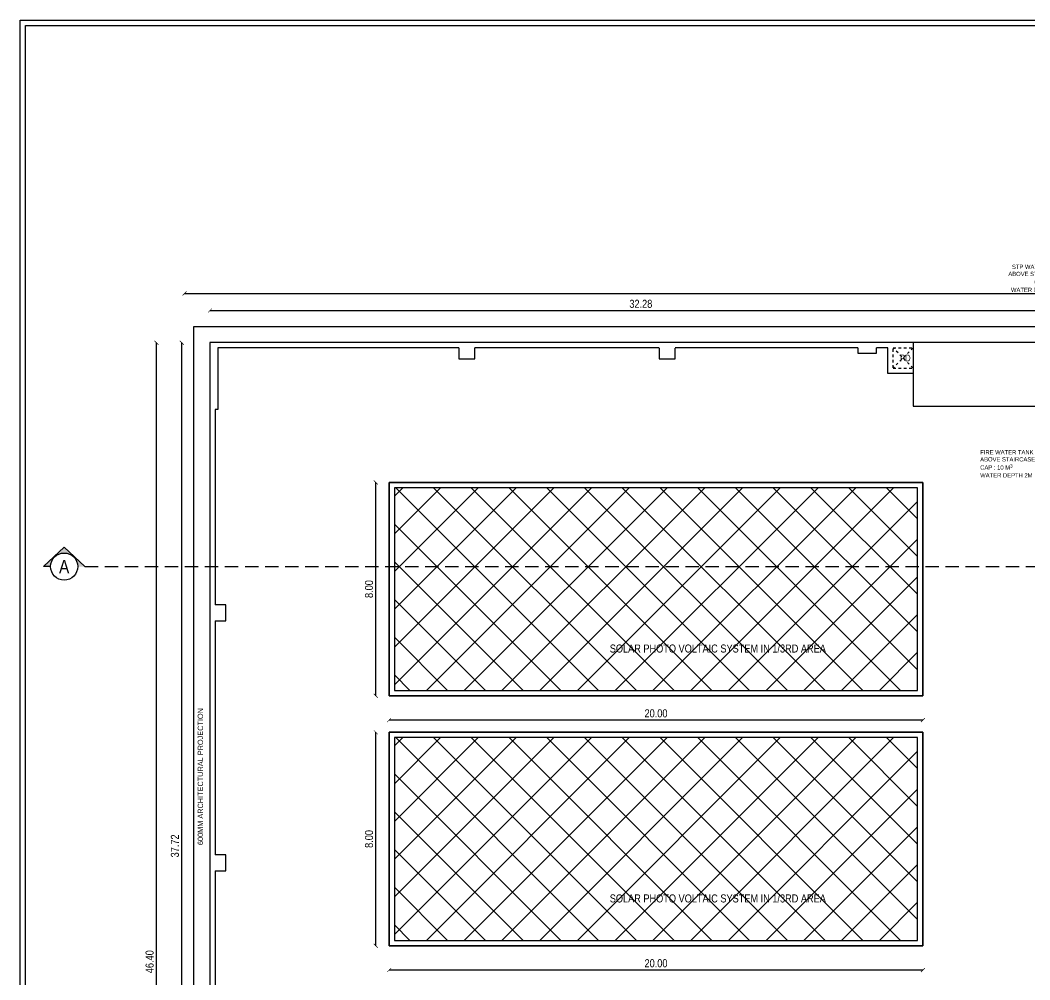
# Model space of a CAD drawing. Header units: metres. Extents: x 385023 to 385532, y 1408468 to 1408621.
# Drawn here: x 385419.58 to 385457.41, y 1408584.89 to 1408620.85 of the extents above; entities that cross this region are included whole.
import ezdxf
from ezdxf.enums import TextEntityAlignment as Align

# ---------------------------------------------------------------- set-up
doc = ezdxf.new("R2010")
doc.units = ezdxf.units.M
doc.header["$MEASUREMENT"] = 0
doc.linetypes.add('DASHED', pattern=[0.75, 0.5, -0.25])
doc.linetypes.add('HIDDEN', pattern=[0.375, 0.25, -0.125])
doc.layers.add('A-REFR-SECT', color=2, linetype='Continuous')
doc.layers.add('BLK_1_FLR_2_ROOF_AREA', color=7, linetype='Continuous', lineweight=25)
doc.layers.add('SOLAR_PANEL', color=7, linetype='Continuous', lineweight=25)
doc.styles.add('ARIAL', font='ARIALN.TTF')
doc.styles.add('RIA-AP', font='ARIALN.TTF')
doc.styles.add('UNIQUE', font='ARIALN.TTF', dxfattribs={"height": 0.16})
doc.dimstyles.new('RIA-AP', dxfattribs={"dimtxt": 0.3, "dimasz": 0.15, "dimexe": 0, "dimexo": 1, "dimgap": 0.1, "dimtad": 1, "dimzin": 4, "dimdsep": 46, "dimtxsty": 'RIA-AP', "dimblk": 'ARCHTICK', "dimcen": 0.09, "dimse1": 1, "dimse2": 1, "dimclrd": 8, "dimclre": 8, "dimclrt": 4, "dimazin": 0, "dimtfac": 1, "dimtix": 1, "dimtofl": 0, "dimtmove": 2, "dimatfit": 3, "dimfxl": 0, "dimtolj": 1, "dimtzin": 0, "dimarcsym": 0})

# ---------------------------------------------------------------- blocks, each defined once
blk = doc.blocks.new('_ArchTick')
at = {"color": 0, "linetype": 'ByBlock', "const_width": 0.15}
blk.add_lwpolyline([(-0.5, -0.5), (0.5, 0.5)], dxfattribs=at)
blk = doc.blocks.new('*D52')
at = {"color": 8, "lineweight": -2}
blk.add_line((385432.906, 1408595.532), (385432.906, 1408603.532), dxfattribs=at)
at = {"layer": 'Defpoints', "color": 0}
for p in [(385432.906, 1408603.532), (385433.405, 1408603.532), (385433.405, 1408595.532)]:
    blk.add_point(p, dxfattribs=at)
at = {"color": 8, "lineweight": -2, "xscale": 0.15, "yscale": 0.15, "zscale": 0.15}
for p, rotation in [((385432.906, 1408603.532), 90), ((385432.906, 1408595.532), 270)]:
    blk.add_blockref('_ArchTick', p, dxfattribs=dict(at, rotation=rotation))
at = {"color": 4, "insert": (385432.653, 1408599.532), "char_height": 0.3, "attachment_point": 5, "rotation": 90, "style": 'RIA-AP'}
blk.add_mtext('\\A1;8.00', dxfattribs=at)
blk = doc.blocks.new('*D53')
at = {"color": 8, "lineweight": -2}
blk.add_line((385453.405, 1408594.62), (385433.405, 1408594.62), dxfattribs=at)
at = {"layer": 'Defpoints', "color": 0}
for p in [(385433.405, 1408595.532, -2.251), (385453.405, 1408595.532, -2.251), (385433.405, 1408594.62)]:
    blk.add_point(p, dxfattribs=at)
at = {"color": 8, "lineweight": -2, "xscale": 0.15, "yscale": 0.15, "zscale": 0.15, "rotation": 180}
blk.add_blockref('_ArchTick', (385433.405, 1408594.62), dxfattribs=at)
at = {"color": 8, "lineweight": -2, "xscale": 0.15, "yscale": 0.15, "zscale": 0.15}
blk.add_blockref('_ArchTick', (385453.405, 1408594.62), dxfattribs=at)
at = {"color": 4, "insert": (385443.405, 1408594.873), "char_height": 0.3, "attachment_point": 5, "style": 'RIA-AP'}
blk.add_mtext('\\A1;20.00', dxfattribs=at)
blk = doc.blocks.new('*D54')
at = {"color": 8, "lineweight": -2}
blk.add_line((385432.906, 1408586.166), (385432.906, 1408594.166), dxfattribs=at)
at = {"layer": 'Defpoints', "color": 0}
for p in [(385432.906, 1408594.166), (385433.405, 1408594.166), (385433.405, 1408586.166)]:
    blk.add_point(p, dxfattribs=at)
at = {"color": 8, "lineweight": -2, "xscale": 0.15, "yscale": 0.15, "zscale": 0.15}
for p, rotation in [((385432.906, 1408594.166), 90), ((385432.906, 1408586.166), 270)]:
    blk.add_blockref('_ArchTick', p, dxfattribs=dict(at, rotation=rotation))
at = {"color": 4, "insert": (385432.653, 1408590.166), "char_height": 0.3, "attachment_point": 5, "rotation": 90, "style": 'RIA-AP'}
blk.add_mtext('\\A1;8.00', dxfattribs=at)
blk = doc.blocks.new('*D55')
at = {"color": 8, "lineweight": -2}
blk.add_line((385453.405, 1408585.254), (385433.405, 1408585.254), dxfattribs=at)
at = {"layer": 'Defpoints', "color": 0}
for p in [(385433.405, 1408586.166, -2.251), (385453.405, 1408586.166, -2.251), (385433.405, 1408585.254)]:
    blk.add_point(p, dxfattribs=at)
at = {"color": 8, "lineweight": -2, "xscale": 0.15, "yscale": 0.15, "zscale": 0.15, "rotation": 180}
blk.add_blockref('_ArchTick', (385433.405, 1408585.254), dxfattribs=at)
at = {"color": 8, "lineweight": -2, "xscale": 0.15, "yscale": 0.15, "zscale": 0.15}
blk.add_blockref('_ArchTick', (385453.405, 1408585.254), dxfattribs=at)
at = {"color": 4, "insert": (385443.405, 1408585.507), "char_height": 0.3, "attachment_point": 5, "style": 'RIA-AP'}
blk.add_mtext('\\A1;20.00', dxfattribs=at)
blk = doc.blocks.new('XFGNHFN')
at = {"layer": 'A-REFR-SECT', "linetype": 'Continuous'}
h = blk.add_hatch(color=6, dxfattribs=at)
h.dxf.hatch_style = 1
h.paths.add_polyline_path([(-34.431, 0.728), (-35.207, 0), (-34.938, 0, -1), (-33.924, 0), (-33.655, 0)])
at = {"layer": 'A-REFR-SECT', "color": 6, "linetype": 'Continuous'}
for p, q in [((-35.207, 0), (-34.431, 0.728)), ((-33.655, 0), (-34.431, 0.728)), ((-34.938, 0), (-35.207, 0))]:
    blk.add_line(p, q, dxfattribs=at)
at = {"layer": 'A-REFR-SECT', "color": 4, "linetype": 'HIDDEN', "ltscale": 2}
blk.add_line((-33.655, 0), (55.049, 0), dxfattribs=at)
at = {"layer": 'A-REFR-SECT', "color": 6, "linetype": 'Continuous'}
blk.add_circle((-34.431, 0), 0.507, dxfattribs=at)
at = {"layer": 'A-REFR-SECT', "color": 6, "linetype": 'Continuous', "style": 'RIA-AP'}
blk.add_text('A', height=0.5, dxfattribs=at).set_placement((-34.431, 0), align=Align.MIDDLE_CENTER)
blk = doc.blocks.new('*D343')
at = {"color": 8, "lineweight": -2}
blk.add_line((385426.694, 1408609.969), (385458.979, 1408609.969), dxfattribs=at)
at = {"layer": 'Defpoints', "color": 0}
for p in [(385458.979, 1408609.969), (385426.694, 1408608.767), (385458.979, 1408608.767)]:
    blk.add_point(p, dxfattribs=at)
at = {"color": 8, "lineweight": -2, "xscale": 0.15, "yscale": 0.15, "zscale": 0.15, "rotation": 180}
blk.add_blockref('_ArchTick', (385426.694, 1408609.969), dxfattribs=at)
at = {"color": 8, "lineweight": -2, "xscale": 0.15, "yscale": 0.15, "zscale": 0.15}
blk.add_blockref('_ArchTick', (385458.979, 1408609.969), dxfattribs=at)
at = {"color": 4, "insert": (385442.837, 1408610.222), "char_height": 0.3, "attachment_point": 5, "style": 'RIA-AP'}
blk.add_mtext('\\A1;32.28', dxfattribs=at)
blk = doc.blocks.new('*D385')
at = {"color": 8, "lineweight": -2}
blk.add_line((385425.635, 1408571.047), (385425.635, 1408608.767), dxfattribs=at)
at = {"layer": 'Defpoints', "color": 0}
for p in [(385425.635, 1408608.767), (385426.694, 1408608.767), (385426.694, 1408571.047)]:
    blk.add_point(p, dxfattribs=at)
at = {"color": 8, "lineweight": -2, "xscale": 0.15, "yscale": 0.15, "zscale": 0.15}
for p, rotation in [((385425.635, 1408608.767), 90), ((385425.635, 1408571.047), 270)]:
    blk.add_blockref('_ArchTick', p, dxfattribs=dict(at, rotation=rotation))
at = {"color": 4, "insert": (385425.382, 1408589.907), "char_height": 0.3, "attachment_point": 5, "rotation": 90, "style": 'RIA-AP'}
blk.add_mtext('\\A1;37.72', dxfattribs=at)
blk = doc.blocks.new('*D408')
at = {"color": 8, "lineweight": -2}
blk.add_line((385425.744, 1408610.614), (385505.243, 1408610.614), dxfattribs=at)
at = {"layer": 'Defpoints', "color": 0}
for p in [(385505.243, 1408610.614), (385425.744, 1408608.767), (385505.243, 1408608.767)]:
    blk.add_point(p, dxfattribs=at)
at = {"color": 8, "lineweight": -2, "xscale": 0.15, "yscale": 0.15, "zscale": 0.15, "rotation": 180}
blk.add_blockref('_ArchTick', (385425.744, 1408610.614), dxfattribs=at)
at = {"color": 8, "lineweight": -2, "xscale": 0.15, "yscale": 0.15, "zscale": 0.15}
blk.add_blockref('_ArchTick', (385505.243, 1408610.614), dxfattribs=at)
at = {"color": 4, "insert": (385465.494, 1408610.868), "char_height": 0.3, "attachment_point": 5, "style": 'RIA-AP'}
blk.add_mtext('\\A1;79.50', dxfattribs=at)
blk = doc.blocks.new('*D407')
at = {"color": 8, "lineweight": -2}
blk.add_line((385424.687, 1408562.367), (385424.687, 1408608.767), dxfattribs=at)
at = {"layer": 'Defpoints', "color": 0}
for p in [(385424.687, 1408608.767), (385426.694, 1408608.767), (385426.694, 1408562.367)]:
    blk.add_point(p, dxfattribs=at)
at = {"color": 8, "lineweight": -2, "xscale": 0.15, "yscale": 0.15, "zscale": 0.15}
for p, rotation in [((385424.687, 1408608.767), 90), ((385424.687, 1408562.367), 270)]:
    blk.add_blockref('_ArchTick', p, dxfattribs=dict(at, rotation=rotation))
at = {"color": 4, "insert": (385424.434, 1408585.567), "char_height": 0.3, "attachment_point": 5, "rotation": 90, "style": 'RIA-AP'}
blk.add_mtext('\\A1;46.40', dxfattribs=at)

msp = doc.modelspace()

# ---------------------------------------------------------------- hatches: boundary and pattern name
at = {"lineweight": -2}
h = msp.add_hatch(dxfattribs=at)
h.set_pattern_fill('ANSI37', color=8, scale=8, angle=90)
h.set_pattern_definition([(135, (385527.8322, 1408302.679), (-0.7071068, -0.7071068), []), (225, (385527.8322, 1408302.679), (0.7071068, -0.7071068), [])])
h.paths.add_polyline_path([(385433.605, 1408603.332), (385433.605, 1408595.732), (385453.205, 1408595.732), (385453.205, 1408603.332)])
h = msp.add_hatch(dxfattribs=at)
h.set_pattern_fill('ANSI37', color=8, scale=8, angle=90)
h.set_pattern_definition([(135, (385527.8323, 1408293.3129), (-0.7071068, -0.7071068), []), (225, (385527.8323, 1408293.3129), (0.7071068, -0.7071068), [])])
h.paths.add_polyline_path([(385433.605, 1408593.966), (385433.605, 1408586.366), (385453.205, 1408586.366), (385453.205, 1408593.966)])

# ---------------------------------------------------------------- linework, layer by layer
at = {"color": 8, "linetype": 'DASHED', "ltscale": 0.05}
for p, q in [((385453.038, 1408608.567, 0.025), (385452.287, 1408607.817, 0.025)), ((385453.038, 1408607.817, 0.025), (385452.289, 1408608.567, 0.025)), ((385452.289, 1408608.567, 0.025), (385453.038, 1408608.567, 0.025)), ((385452.287, 1408607.817, 0.025), (385453.038, 1408607.817, 0.025))]:
    msp.add_line(p, q, dxfattribs=at)
at = {"color": 8, "elevation": 0.025}
msp.add_lwpolyline([(385419.584, 1408547.011), (385419.584, 1408620.853), (385532.084, 1408620.853), (385532.084, 1408547.011)], close=True, dxfattribs=at)
at = {"color": 6, "elevation": 0.025}
msp.add_lwpolyline([(385419.784, 1408547.211), (385419.784, 1408620.653), (385531.884, 1408620.653), (385531.884, 1408547.211)], close=True, dxfattribs=at)
at = {"color": 2, "linetype": 'Continuous', "elevation": 0.025}
msp.add_lwpolyline([(385426.093, 1408609.367), (385506.793, 1408609.367), (385506.793, 1408561.767), (385426.093, 1408561.767)], close=True, dxfattribs=at)
at = {"elevation": 0.025}
for points in [[(385459.935, 1408608.767), (385426.694, 1408608.767), (385426.694, 1408562.367), (385501.001, 1408562.367)], [(385426.994, 1408608.567), (385426.994, 1408606.267), (385426.894, 1408606.267)], [(385436.022, 1408608.567), (385426.994, 1408608.567)], [(385436.022, 1408608.567), (385436.022, 1408608.167), (385436.622, 1408608.167), (385436.622, 1408608.567)], [(385443.522, 1408608.567), (385436.622, 1408608.567)], [(385443.522, 1408608.566), (385443.522, 1408608.166), (385444.122, 1408608.166), (385444.122, 1408608.566)], [(385450.972, 1408608.567), (385444.122, 1408608.567)], [(385450.972, 1408608.567), (385450.972, 1408608.367), (385451.672, 1408608.367), (385451.672, 1408608.567)], [(385452.089, 1408608.567), (385451.672, 1408608.567)], [(385453.04, 1408607.617), (385452.089, 1408607.617), (385452.089, 1408608.567)], [(385426.894, 1408606.267), (385426.894, 1408598.941)], [(385426.894, 1408598.341), (385427.294, 1408598.341), (385427.294, 1408598.941), (385426.894, 1408598.941)], [(385426.894, 1408598.341), (385426.894, 1408589.575)], [(385426.894, 1408588.975), (385427.294, 1408588.975), (385427.294, 1408589.575), (385426.894, 1408589.575)], [(385426.894, 1408588.975), (385426.894, 1408579.931)]]:
    msp.add_lwpolyline(points, dxfattribs=at)
at = {"color": 8, "linetype": 'DASHED', "ltscale": 0.05, "elevation": 0.025}
msp.add_lwpolyline([(385452.289, 1408607.819), (385452.289, 1408608.567)], dxfattribs=at)
at = {"elevation": 0.025}
for points in [[(385453.04, 1408606.388), (385458, 1408606.388), (385458, 1408608.768), (385453.04, 1408608.768)], [(385433.405, 1408603.532), (385433.405, 1408595.532), (385453.405, 1408595.532), (385453.405, 1408603.532)], [(385433.605, 1408603.332), (385433.605, 1408595.732), (385453.205, 1408595.732), (385453.205, 1408603.332)], [(385433.405, 1408594.166), (385433.405, 1408586.166), (385453.405, 1408586.166), (385453.405, 1408594.166)], [(385433.605, 1408593.966), (385433.605, 1408586.366), (385453.205, 1408586.366), (385453.205, 1408593.966)]]:
    msp.add_lwpolyline(points, close=True, dxfattribs=at)
at = {"layer": 'BLK_1_FLR_2_ROOF_AREA', "color": 54, "elevation": 0.025}
msp.add_lwpolyline([(385426.694, 1408562.367), (385506.194, 1408562.367), (385506.194, 1408608.767), (385426.694, 1408608.767)], close=True, dxfattribs=at)
at = {"layer": 'SOLAR_PANEL', "color": 3, "elevation": 0.025}
for points in [[(385453.405, 1408595.532), (385433.405, 1408595.532), (385433.405, 1408603.532), (385453.405, 1408603.532)], [(385453.405, 1408586.166), (385433.405, 1408586.166), (385433.405, 1408594.166), (385453.405, 1408594.166)]]:
    msp.add_lwpolyline(points, close=True, dxfattribs=at)

# ---------------------------------------------------------------- block references
at = {"lineweight": -2}
msp.add_blockref('XFGNHFN', (385455.662, 1408600.376, -127.864), dxfattribs=at)

# ---------------------------------------------------------------- texts
at = {"style": 'RIA-AP'}
for p in [(385445.721, 1408597.304), (385445.721, 1408587.938)]:
    msp.add_text('SOLAR PHOTO VOLTAIC SYSTEM IN 1/3RD AREA', height=0.3, dxfattribs=at).set_placement(p, align=Align.MIDDLE_CENTER)
at = {"color": 3, "lineweight": 0, "char_height": 0.16, "style": 'UNIQUE'}
for s, insert, width, attachment_point, rotation in [('STP WATER TANK \\PABOVE STAIRCASE\\PCAP : 5 M{\\H1.25x;³\\P}WATER DEPTH 2M ', (385458.666, 1408611.69), 3.303, 3, 0), ('FIRE WATER TANK \\PABOVE STAIRCASE\\PCAP : 10 M{\\H1.25x;³\\P}WATER DEPTH 2M ', (385455.552, 1408603.715), 3.44637, 7, 360)]:
    msp.add_mtext(s, dxfattribs=dict(at, insert=insert, width=width, attachment_point=attachment_point, rotation=rotation))
at = {"lineweight": -2, "insert": (385452.548, 1408608.317), "char_height": 0.25, "width": 6.36361, "attachment_point": 1, "style": 'RIA-AP'}
msp.add_mtext('PD', dxfattribs=at)
at = {"insert": (385426.235, 1408589.938), "char_height": 0.2, "width": 8.56993, "attachment_point": 1, "rotation": 90, "style": 'ARIAL'}
msp.add_mtext('600MM ARCHITECTURAL PROJECTION\\P', dxfattribs=at)

# ---------------------------------------------------------------- dimensions: what is measured, and where the dimension line sits
for base, p1, p2, picture, middle in [((385505.243, 1408610.614, -191.846), (385425.744, 1408608.767, -191.846), (385505.243, 1408608.767, -191.846), '*D408', (385465.494, 1408610.868, -191.846)), ((385458.97929822, 1408609.969321056, 0.025212673), (385426.69429822, 1408608.766590436, 0.025212673), (385458.97929822, 1408608.766590436, 0.025212673), '*D343', (385442.83679822, 1408610.222492952, 0.025212673))]:
    dim = msp.add_linear_dim(base=base, p1=p1, p2=p2, dimstyle='RIA-AP')
    dim.commit()
    dim.dimension.update_dxf_attribs({"geometry": picture, "text_midpoint": middle})
for base, p1, p2, angle, picture, middle in [((385424.687, 1408608.767, -127.889), (385426.694, 1408562.367, -127.889), (385426.694, 1408608.767, -127.889), 90, '*D407', (385424.434, 1408585.567, -127.889)), ((385425.635, 1408608.767, 0.025), (385426.694, 1408571.047, 0.025), (385426.694, 1408608.767, 0.025), 90, '*D385', (385425.382, 1408589.907, 0.025)), ((385432.906, 1408603.532, 0.025), (385433.405, 1408595.532, 0.025), (385433.405, 1408603.532, 0.025), 90, '*D52', (385432.653, 1408599.532, 0.025)), ((385433.405, 1408594.62, 2.276), (385453.405, 1408595.532, 0.025), (385433.405, 1408595.532, 0.025), 180, '*D53', (385443.405, 1408594.873, 2.276)), ((385432.906, 1408594.166, 0.025), (385433.405, 1408586.166, 0.025), (385433.405, 1408594.166, 0.025), 90, '*D54', (385432.653, 1408590.166, 0.025)), ((385433.405, 1408585.254, 2.276), (385453.405, 1408586.166, 0.025), (385433.405, 1408586.166, 0.025), 180, '*D55', (385443.405, 1408585.507, 2.276))]:
    dim = msp.add_linear_dim(base=base, p1=p1, p2=p2, angle=angle, dimstyle='RIA-AP')
    dim.commit()
    dim.dimension.update_dxf_attribs({"geometry": picture, "text_midpoint": middle})

doc.saveas('drawing.dxf')
